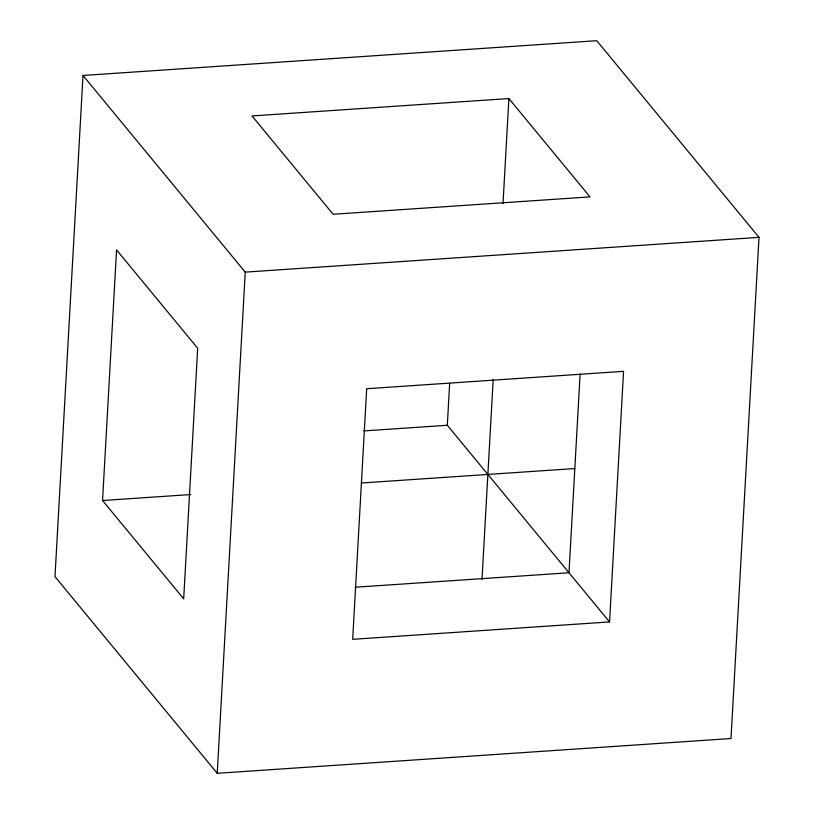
<?xml version="1.0" encoding="UTF-8"?>
<svg xmlns="http://www.w3.org/2000/svg" width="814" height="814" viewBox="0 0 814 814"><rect width="100%" height="100%" fill="white"/><g stroke="black" fill="none" stroke-linecap="round" stroke-linejoin="round"><path stroke-width="1.22" d="M83.008 75.468L54.986 576.648L217.236 773.3L730.992 738.532L759.014 237.352L596.764 40.7L83.008 75.468L245.248 272.12L217.236 773.3M102.554 500.518L116.565 249.929L197.69 348.25L183.679 598.839L102.554 500.518L190.7 494.546M609.554 621.927L623.565 371.337L366.687 388.726L352.676 639.316L609.554 621.927L447.313 425.274L449.643 383.506M482 579.487L493.182 379.517M503.011 203.602L508.892 98.555L252.004 115.944L333.13 214.265L590.008 196.886L508.892 98.555M580.107 374.064L568.996 572.761L355.138 587.24M245.248 272.12L759.014 237.352M363.797 430.932L447.313 425.274M361.335 483.007L574.755 468.559"/></g></svg>
